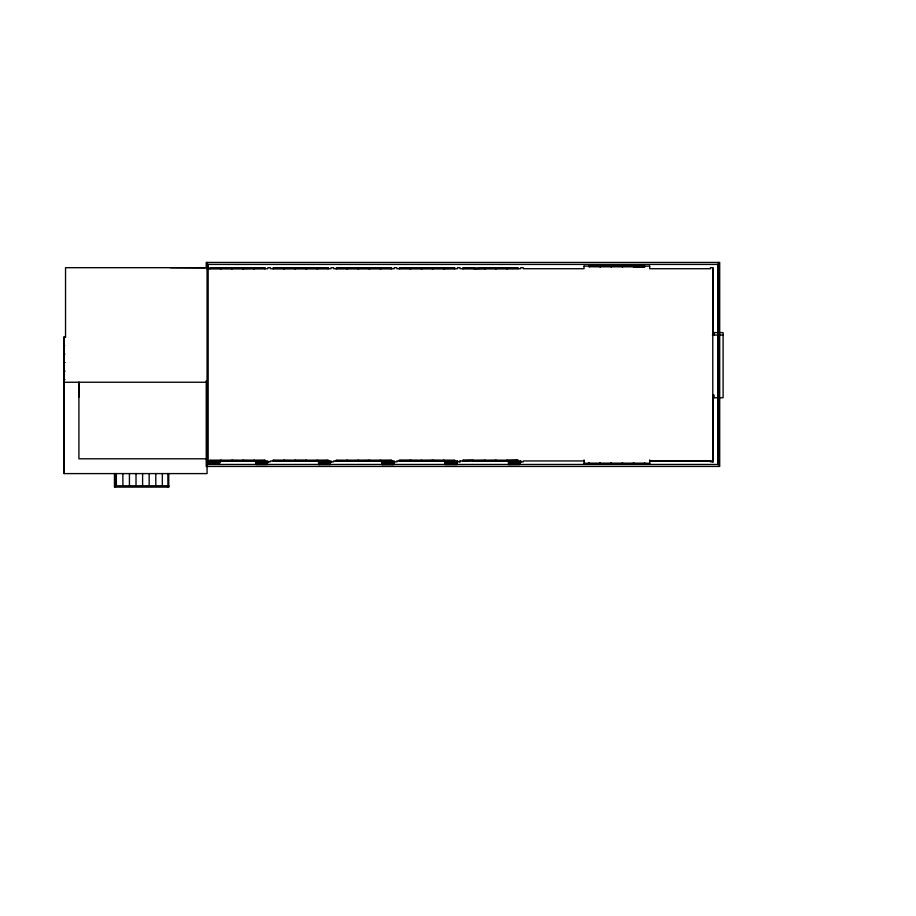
<?xml version="1.0" encoding="UTF-8"?>
<svg xmlns="http://www.w3.org/2000/svg" width="916" height="916" viewBox="0 0 916 916"><rect width="100%" height="100%" fill="white"/><g stroke="black" fill="none" stroke-linecap="round" stroke-linejoin="round"><path stroke-width="1.37" d="M207.062 465.168L207.062 473.595L64.097 473.595L64.12 382.247M78.913 397.04L78.913 382.258L78.913 458.801L207.062 458.801M712.911 459.328L712.831 461.847L712.74 267.69M267.449 462.855L267.953 462.191L267.048 463.519M393.456 463.404L393.972 462.271M457.095 462.191L456.672 463.324M520.506 462.191L520.093 463.324M330.184 463.324L330.55 462.191L330.081 463.324M393.559 463.404L394.143 462.271L393.227 463.404M218.569 463.313L219.256 462.179M219.371 463.267L220.058 462.133L219.371 463.462M267.048 463.324L267.793 462.191L267.735 462.855M456.569 463.324L457.05 462.191M519.773 463.324L520.677 462.191L519.773 463.519M519.99 463.324L520.46 462.191M218.569 463.507L218.821 463.004M329.863 463.519L330.768 462.191L329.313 463.256M456.351 463.519L457.267 462.191L455.802 463.256M218.432 464.298L218.569 461.882M267.129 464.298L266.911 461.607M329.726 461.939L329.726 464.298L319.157 464.332M519.853 464.298L519.635 461.939M208.367 460.988L209.73 461.378M218.706 460.897L217.195 460.988M209.879 460.897L209.638 460.313L265.251 460.313L265.274 461M219.073 464.526L219.233 461.55L207.405 461.595M329.565 464.572L329.726 461.607M393.159 464.652L393.319 461.687L382.064 461.687L382.441 464.652M456.065 464.572L456.214 461.607M256.125 461.435L256.503 460.988L256.102 464.504M382.464 461.069L382.293 464.584L393.319 464.584M391.258 461.08L391.143 460.313M445.565 461L445.405 464.504M508.975 461L508.975 464.572L519.853 464.504L519.853 461.607L508.609 461.607L508.758 464.572M116.321 485.755L116.321 473.503L116.378 485.755L115.279 485.812L167.914 485.755M318.94 461.435L319.318 460.988L318.917 464.504M518.044 461.435L517.712 460.313L507.12 460.691M393.319 464.149L393.09 461.893M584.03 266.144L649.696 266.144M633.551 266.293L644.669 266.293M644.669 266.854L589.068 266.774L589.068 266.144M204.749 267.896L170.422 267.69M210.176 268.342L220.767 268.342M221.294 268.342L231.885 268.342M232.412 268.342L243.003 268.342M243.53 268.342L254.121 268.342M254.659 268.342L265.251 268.342M273.392 268.342L283.983 268.342M284.51 268.342L295.101 268.342M295.628 268.342L306.219 268.342M306.745 268.342L317.337 268.342M317.875 268.342L328.466 268.342M336.607 268.342L347.198 268.342M347.725 268.342L358.316 268.342M358.843 268.342L369.434 268.342M369.961 268.342L380.552 268.342M381.09 268.342L391.682 268.342M399.823 268.342L410.414 268.342M410.94 268.342L421.532 268.342M422.058 268.342L432.65 268.342M433.176 268.342L443.768 268.342M444.306 268.342L454.897 268.342M463.164 268.342L473.755 268.342M484.873 268.342L474.351 268.72L474.282 268.09M485.4 268.342L495.991 268.342M496.529 268.342L507.12 268.342M507.647 268.342L518.238 268.342M210.268 268.491L220.161 268.491M221.386 268.491L231.29 268.491M232.504 268.491L242.408 268.491M253.526 268.491L243.622 268.617M254.751 268.491L264.644 268.491M273.483 268.491L283.376 268.491M284.601 268.491L294.505 268.491M295.719 268.491L305.623 268.491M306.837 268.491L316.741 268.491M317.966 268.491L327.859 268.491M336.699 268.491L346.591 268.491M347.817 268.491L357.721 268.491M358.935 268.491L368.839 268.491M370.053 268.491L379.957 268.491M381.182 268.491L391.075 268.491M399.914 268.491L409.807 268.491M411.032 268.491L420.936 268.491M422.15 268.491L432.054 268.491M433.268 268.491L443.172 268.491M454.29 268.491L444.397 268.617M463.256 268.491L473.16 268.491M474.374 268.491L484.278 268.491M485.491 268.491L495.396 268.491M496.621 268.491L506.514 268.491M507.739 268.491L517.643 268.491M207.062 268.72L267.827 268.72L267.827 267.69L270.403 267.69L270.403 268.72L331.042 268.72L331.042 267.69L333.619 267.69L333.619 268.72L394.258 268.72L394.258 267.69L396.834 267.69L396.834 268.72L457.473 268.72L457.473 267.69L460.05 267.69L460.05 268.72L520.689 268.72L520.689 267.69L523.265 267.69L523.265 268.72L584.03 268.72L584.03 266.132M712.831 332.588L723.102 332.588L723.102 397.739L712.831 397.739M712.396 335.038L723.102 335.038M65.54 336.962L63.994 336.962L63.994 461.332M63.914 345.618L64.704 345.618M63.914 353.897L64.704 353.897M63.914 354.16L64.704 354.16M63.914 362.45L64.704 362.45M63.994 362.576L64.704 362.576M63.914 362.713L64.704 362.713M63.914 370.991L64.704 370.991M63.994 371.129L64.704 371.129M63.914 371.255L64.704 371.255M63.914 379.533L64.704 379.533M63.994 379.671L64.704 379.671M63.994 382.247L207.062 382.247M712.831 395.151L714.091 395.151L714.091 397.739M210.245 460.542L220.138 460.542M221.363 460.542L231.267 460.542M232.481 460.416L242.385 460.542M243.61 460.416L253.503 460.542M254.728 460.542L264.621 460.416M273.46 460.416L283.353 460.542M284.578 460.416L294.483 460.542M295.696 460.416L305.6 460.416M306.826 460.542L316.718 460.542M317.944 460.542L327.836 460.416M336.676 460.542L346.569 460.542M347.794 460.542L357.698 460.542M358.912 460.542L368.816 460.416M370.041 460.542L379.934 460.542M381.159 460.542L391.052 460.416M399.891 460.416L409.784 460.416M411.009 460.416L420.913 460.542M422.127 460.542L432.031 460.416M433.257 460.416L443.149 460.542M444.375 460.542L454.267 460.542M463.233 460.416L473.137 460.542M474.351 460.542L484.255 460.416M485.48 460.542L495.373 460.416M496.598 460.542L506.491 460.542M507.716 460.416L517.62 460.416M209.638 460.691L220.229 460.691M220.767 460.691L231.359 460.691M231.885 460.691L242.477 460.691M243.003 460.691L253.595 460.691M254.121 460.691L264.713 460.691M272.853 460.691L283.445 460.691M283.983 460.691L294.574 460.691M295.101 460.691L305.692 460.691M306.219 460.691L316.81 460.691M317.337 460.691L327.928 460.691M336.069 460.691L346.66 460.691M347.198 460.691L357.79 460.691M358.316 460.691L368.908 460.691M369.434 460.691L380.025 460.691M380.552 460.691L391.143 460.691M399.284 460.691L409.876 460.691M410.414 460.691L421.005 460.691M421.532 460.691L432.123 460.691M432.65 460.691L443.241 460.691M443.768 460.691L454.359 460.691M462.637 460.691L473.16 460.313L473.228 460.954M473.755 460.691L484.346 460.691M484.873 460.691L495.464 460.691M495.991 460.691L506.582 460.691M649.719 460.908L710.461 460.908L710.461 461.847L712.911 461.847L712.911 396.971M457.519 460.954L396.834 460.954L396.834 461.847L394.258 461.847L394.258 460.954L333.619 460.954L333.619 461.847L331.042 461.847L331.042 460.954L270.369 460.954L270.403 461.847L267.781 461.847L267.827 460.954L207.062 460.954L207.062 267.69L65.54 267.69L65.54 337.409M457.473 460.954L457.473 461.847L460.05 461.847L459.981 460.954L520.723 460.954L520.723 461.847L523.265 461.847L523.265 460.954L584.03 460.954M649.696 460.954L712.911 460.954M207.646 461.779L218.993 461.733M329.703 461.779L319.157 461.779L319.169 464.572M382.304 461.87L393.079 461.87M445.405 464.103L445.05 461.813L456.191 461.779L456.191 464.332L445.645 464.332L445.645 461.779M508.472 464.252L508.472 461.813L519.612 461.779M318.562 461.973L318.562 464.206M382.293 462.03L381.926 464.298M208.276 462.088L218.248 462.202M256.755 462.088L266.212 462.088L266.212 464.034L256.972 464.034L256.972 462.088M446.058 462.088L455.515 462.088L455.515 464.034L446.275 464.034L446.275 462.088M509.479 462.088L518.925 462.088L518.925 464.034L509.697 464.034L509.697 462.088M209.134 462.317L218.248 462.431M329.313 462.431L330.081 462.408M383.22 462.34L392.334 462.34M455.458 462.374L446.344 462.374L455.458 462.603M456.569 462.431L455.802 462.431L455.802 463.679L456.569 463.679M518.868 462.374L509.754 462.374L518.868 462.603M209.134 462.546L218.248 462.546M383.22 462.569L392.334 462.569M209.134 462.66L218.248 462.66M257.03 462.717L266.155 462.717M319.844 462.832L328.97 462.717M383.22 462.683L392.334 462.798L383.22 462.912M446.344 462.832L455.458 462.717M509.754 462.832L518.868 462.717M209.134 462.901L218.248 462.901M257.03 462.946L266.155 462.946L257.03 463.187M319.844 462.946L328.97 462.946M446.344 462.946L455.458 462.946L446.344 463.187M509.754 462.946L518.868 462.946M209.134 463.13L218.248 463.13M319.844 463.187L328.97 463.187M329.313 463.061L329.943 463.118M383.22 463.153L392.334 463.027M455.802 463.061L456.431 463.118M509.754 463.187L518.868 463.187M209.134 463.244L218.248 463.244M257.03 463.301L266.155 463.301M319.844 463.301L328.97 463.301M446.344 463.301L455.458 463.301M509.754 463.301L518.868 463.301M584.03 463.404L649.719 463.404M209.134 463.588L218.248 463.588M219.233 463.576L219.096 462.42M257.03 463.416L266.155 463.416M319.844 463.416L328.97 463.416M446.344 463.416L455.458 463.416M509.754 463.416L518.868 463.53M209.134 463.714L218.248 463.714M257.03 463.759L266.155 463.645M319.844 463.759L328.97 463.645M329.313 463.679L330.081 463.679M383.22 463.725L392.334 463.725M446.344 463.645L455.458 463.645M509.754 463.645L518.868 463.759M209.077 463.988L218.306 463.988L218.306 462.042L209.077 462.042L209.077 463.988L209.134 462.088M257.03 463.874L266.155 463.874M319.844 463.874L328.97 463.874M383.22 463.965L392.334 463.965M446.344 463.874L455.458 463.874M509.754 463.874L518.868 463.874M255.747 464.275L255.747 461.813L266.888 461.779L266.888 464.332L256.343 464.332L256.343 461.779M712.831 397.613L712.911 461.847M718.43 262.434L718.43 465.11M714.091 332.588L714.091 335.038M712.911 333.367L712.911 267.69L710.461 267.69L710.461 268.72L649.696 268.72L649.696 266.132M649.719 459.912L649.696 463.53L584.03 463.53L584.03 459.912M644.669 266.212L644.669 266.922L633.551 266.922L633.551 266.144M644.669 462.901L644.669 463.599L600.186 463.599L600.186 462.82M644.498 266.144L644.498 266.922M644.498 462.901L644.498 463.679M633.723 266.144L633.723 266.922M633.723 462.901L633.723 463.679M633.551 462.901L633.551 463.599M633.38 266.854L633.38 266.064L622.605 266.064L622.605 266.854M633.38 462.901L633.38 463.679M622.605 462.901L622.605 463.679M622.25 266.854L622.25 266.064L611.476 266.064L611.476 266.854M622.25 462.901L622.25 463.679M611.476 462.901L611.476 463.679M611.304 266.144L611.304 266.854M611.304 462.901L611.304 463.599M611.132 266.854L611.132 266.064L600.358 266.064L600.358 266.774M611.132 462.901L611.132 463.679M600.358 462.901L600.358 463.679M600.186 266.144L600.186 266.774M600.014 266.774L600.014 266.064L589.24 266.064L589.24 266.854M600.014 462.82L600.014 463.599L589.24 463.599L589.24 462.82M589.068 462.82L589.068 463.53M520.689 460.954L520.689 461.847M519.635 461.607L519.612 464.332L509.067 464.332L509.067 461.779M518.238 268.72L518.238 268.09L462.637 268.09L462.637 268.72M518.238 460.954L518.238 460.313L462.637 460.313L462.637 460.954M518.353 462.088L518.353 464.034M517.712 268.09L517.643 268.342M517.769 462.088L517.769 464.034M517.197 462.088L517.197 464.034M516.624 462.088L516.624 464.034M516.04 462.088L516.04 464.034M515.468 462.088L515.468 464.034M514.884 462.088L514.884 464.034M514.311 462.088L514.311 464.034M513.739 462.088L513.739 464.034M513.155 462.088L513.155 464.034M512.582 462.088L512.582 464.034M511.998 462.088L511.998 464.034M511.426 462.088L511.426 464.034M510.842 464.034L510.842 462.088L510.785 463.874M507.647 268.09L507.647 268.72M507.716 460.313L507.647 460.954M507.12 268.09L507.12 268.72M507.12 460.313L507.12 460.954M506.582 268.09L506.514 268.72M506.582 460.313L506.582 460.954M496.529 268.09L496.529 268.72M496.598 460.313L496.529 460.954M495.991 268.09L495.991 268.72M495.991 460.313L495.991 460.954M495.464 268.09L495.464 268.72M495.464 460.313L495.464 460.954M485.4 268.09L485.4 268.72M485.4 460.313L485.4 460.954M484.873 268.09L484.873 268.72M484.873 460.313L484.873 460.954M484.346 268.09L484.346 268.72M484.346 460.313L484.346 460.954M474.351 460.691L474.282 460.954M473.755 268.09L473.755 268.72M473.755 460.313L473.755 460.954M473.228 268.09L473.16 268.342M463.164 268.09L463.164 268.72M463.164 460.313L463.164 460.954M460.05 460.954L460.05 461.847M455.973 461.675L455.973 464.332M454.897 268.72L454.897 268.09L399.284 268.09L399.284 268.72M454.897 460.954L454.897 460.313L399.284 460.313L399.284 460.954M454.943 462.088L454.943 464.034M454.359 268.09L454.359 268.72M454.359 460.313L454.473 461.435M454.359 462.088L454.359 464.034M454.302 462.133L454.302 463.874M453.786 462.088L453.786 464.034M453.729 462.133L453.729 463.874M453.202 462.088L453.202 464.034M453.145 462.133L453.145 463.874M452.63 464.034L452.63 462.088L452.573 463.874M452.057 464.034L452.057 462.088L451.989 463.874M451.474 464.034L451.474 462.088L451.416 463.874M450.901 464.034L450.901 462.088L450.844 463.874M450.317 464.034L450.317 462.088L450.26 463.874M449.745 464.034L449.745 462.088L449.687 463.874M449.161 464.034L449.161 462.088L449.103 463.874M448.588 464.034L448.588 462.088L448.531 463.874M448.016 464.034L448.016 462.088L447.958 463.874M447.489 462.133L447.489 463.874M447.432 462.088L447.432 464.034M446.916 462.133L446.916 463.874M446.859 462.088L446.859 464.034M446.344 462.133L446.344 464M444.306 268.09L444.306 268.72M444.306 460.313L444.306 460.954M443.768 268.09L443.768 268.72M443.768 460.313L443.768 460.954M443.241 268.09L443.241 268.72M443.241 460.313L443.241 460.954M433.176 268.09L433.257 268.72M433.176 460.313L433.176 460.954M432.65 268.09L432.65 268.72M432.65 460.313L432.65 460.954M432.123 268.09L432.123 268.72M432.123 460.313L432.123 460.954M422.058 268.09L422.058 268.72M422.127 460.313L422.058 460.954M421.532 268.09L421.532 268.72M421.532 460.313L421.532 460.954M421.005 268.09L421.005 268.72M421.005 460.313L421.005 460.954M410.94 268.09L410.94 268.72M410.94 460.313L410.94 460.954M410.414 268.09L410.414 268.72M410.414 460.313L410.414 460.954M409.876 268.09L409.876 268.72M409.876 460.313L409.876 460.954M399.823 268.09L399.823 268.72M399.823 460.313L399.823 460.954M393.926 462.271L393.926 462.935M393.09 461.687L393.079 464.412M391.819 462.179L391.819 464.126M391.682 268.72L391.682 268.09L336.069 268.09L336.069 268.72M391.682 460.954L391.682 460.313L336.069 460.313L336.069 460.954M391.143 268.09L391.143 268.72M391.235 462.179L391.235 464.126M390.663 462.179L390.663 464.126M390.079 462.179L390.079 464.126M389.506 462.179L389.506 464.126M388.934 462.179L388.934 464.126M388.35 462.179L388.35 464.126M387.777 462.179L387.777 464.126M387.193 462.179L387.193 464.126M386.621 462.179L386.621 464.126M386.048 464.126L386.048 462.179L385.98 463.965M385.464 464.126L385.464 462.179L385.407 463.965M384.892 464.126L384.892 462.179L384.835 463.965M384.308 464.126L384.308 462.179L384.251 463.965M383.735 464.126L383.735 462.179L383.678 464.08M382.522 461.87L382.522 464.412M381.09 268.09L381.159 268.72M381.09 460.313L381.09 460.954M380.552 268.09L380.552 268.72M380.552 460.313L380.552 460.954M380.025 268.09L379.957 268.72M379.957 460.313L380.025 460.954M369.961 268.09L369.961 268.72M370.041 460.313L369.961 460.954M369.434 268.09L369.434 268.72M369.434 460.313L369.434 460.954M368.908 268.09L368.908 268.72M368.839 460.313L368.908 460.954M358.843 268.09L358.843 268.72M358.843 460.313L358.843 460.954M358.316 268.09L358.316 268.72M358.316 460.313L358.316 460.954M357.79 268.09L357.79 268.72M357.79 460.313L357.79 460.954M347.725 268.09L347.794 268.72M347.794 460.313L347.725 460.954M347.198 268.09L347.198 268.72M347.198 460.313L347.198 460.954M346.66 268.09L346.591 268.72M346.66 460.313L346.66 460.954M336.607 268.09L336.607 268.72M336.676 460.313L336.607 460.954M329.531 462.431L329.531 463.679M329.485 461.675L329.485 464.332M328.466 268.72L328.466 268.09L272.853 268.09L272.853 268.72M328.466 460.954L328.466 460.313L272.853 460.313L272.853 460.954M328.443 462.088L328.443 464.034M327.928 268.09L327.859 268.72M327.928 460.313L327.871 461.435M327.871 462.088L327.871 464.034M327.287 462.088L327.287 464.034M326.714 462.088L326.714 464.034M326.142 462.088L326.142 464.034M325.558 462.088L325.558 464.034M324.985 462.088L324.985 464.034M324.401 462.088L324.401 464.034M323.829 462.088L323.829 464.034M323.772 462.133L323.772 463.874M323.256 462.088L323.256 464.034M323.188 462.133L323.188 463.874M322.672 464.034L322.672 462.088L322.615 463.874M322.1 464.034L322.1 462.088L322.043 463.874M321.516 464.034L321.516 462.088L321.459 463.874M320.944 464.034L320.944 462.088L320.886 463.874M317.875 268.09L317.875 268.72M317.944 460.313L317.875 460.954M317.337 268.09L317.337 268.72M317.337 460.313L317.337 460.954M316.81 268.09L316.741 268.72M316.81 460.313L316.81 460.954M306.745 268.09L306.745 268.72M306.745 460.313L306.745 460.954M306.219 268.09L306.219 268.72M306.219 460.313L306.219 460.954M305.692 268.09L305.692 268.72M305.692 460.313L305.692 460.954M295.628 268.09L295.628 268.72M295.628 460.313L295.628 460.954M295.101 268.09L295.101 268.72M295.101 460.313L295.101 460.954M294.574 268.09L294.574 268.72M294.505 460.313L294.574 460.954M284.51 268.09L284.51 268.72M284.51 460.313L284.51 460.954M283.983 268.09L283.983 268.72M283.983 460.313L283.983 460.954M283.445 268.09L283.376 268.72M283.445 460.313L283.445 460.954M273.392 268.09L273.392 268.72M273.392 460.313L273.392 460.954M265.629 462.088L265.629 464.034M265.251 268.72L265.251 268.09L209.638 268.09L209.638 268.72M265.056 462.088L265.056 464.034M264.999 462.133L264.999 463.874M264.713 268.09L264.644 268.72M264.713 460.313L264.713 460.954M264.472 462.088L264.472 464.034M264.415 462.133L264.415 463.874M263.9 462.088L263.9 464.034M263.842 462.133L263.842 463.874M263.327 462.088L263.327 464.034M263.27 462.133L263.27 463.874M262.743 462.088L262.743 464.034M262.686 462.133L262.686 463.874M262.171 462.088L262.171 464.034M262.113 462.133L262.113 463.874M261.587 462.088L261.587 464.034M261.529 462.133L261.529 463.874M261.014 462.088L261.014 464.034M260.957 462.133L260.957 463.874M260.442 462.088L260.442 464.034M260.373 462.133L260.373 463.874M259.858 462.088L259.858 464.034M259.8 462.133L259.8 463.874M259.285 462.088L259.285 464.034M259.228 462.133L259.228 463.874M258.701 462.088L258.701 464.034M258.644 462.133L258.644 463.874M258.129 462.088L258.129 464.034M258.072 462.133L258.072 463.874M257.614 462.133L257.614 463.874M257.556 462.088L257.556 464.034M257.03 462.133L257.03 464M254.659 268.09L254.659 268.72M254.659 460.313L254.659 460.954M254.121 268.09L254.121 268.72M254.121 460.313L254.121 460.954M253.595 268.09L253.595 268.72M253.595 460.313L253.595 460.954M243.53 268.09L243.53 268.72M243.61 460.313L243.53 460.954M243.003 268.09L243.003 268.72M243.003 460.313L243.003 460.954M242.477 268.09L242.477 268.72M242.477 460.313L242.477 460.954M232.412 268.09L232.481 268.72M232.481 460.313L232.412 460.954M231.885 268.09L231.885 268.72M231.885 460.313L231.885 460.954M231.359 268.09L231.359 268.72M231.29 460.313L231.359 460.954M221.294 268.09L221.294 268.72M221.294 460.313L221.294 460.954M220.767 268.09L220.767 268.72M220.767 460.313L220.767 460.954M220.229 268.09L220.229 268.72M220.229 460.313L220.229 460.954M218.993 461.618L218.993 464.275L208.447 464.275L208.447 461.733M217.733 462.042L217.733 463.988M217.161 462.042L217.161 463.988M217.092 462.088L217.092 463.828M216.577 462.042L216.577 463.988M216.519 462.088L216.519 463.828M216.004 462.042L216.004 463.988M215.947 462.088L215.947 463.828M215.42 462.042L215.42 463.988M215.363 462.088L215.363 463.828M214.848 462.042L214.848 463.988M214.791 462.088L214.791 463.828M214.275 462.042L214.275 463.988M214.207 462.088L214.207 463.828M213.691 462.042L213.691 463.988M213.634 462.088L213.634 463.828M213.119 462.042L213.119 463.988M213.062 462.088L213.062 463.828M212.535 462.042L212.535 463.988M212.478 462.088L212.478 463.828M211.962 462.042L211.962 463.988M211.905 462.088L211.905 463.828M211.378 462.042L211.378 463.988M211.321 462.088L211.321 463.828M210.806 462.042L210.806 463.988M210.749 462.088L210.749 463.828M210.233 462.042L210.233 463.988M210.176 268.09L210.176 268.72M210.176 460.313L210.176 460.954M210.176 462.088L210.176 463.828M209.707 462.088L209.707 463.828M209.649 462.042L209.649 463.988M208.069 461.756L208.069 464.16M207.52 262.434L207.52 269.464M207.52 460.828L207.52 465.11M206.237 268.148L206.237 262.434L719.701 262.434L719.701 466.439L206.237 466.439L206.237 380.838M168.865 485.743L168.83 486.636M168.739 473.526L168.739 487.106L114.454 487.106L114.454 473.526M167.868 473.503L167.914 487.106M162.338 473.503L162.338 485.755M155.8 473.503L155.8 485.755M149.171 473.503L149.171 485.755M142.598 473.503L142.598 485.755M136.015 473.503L136.015 485.755M129.431 473.503L129.431 485.755M122.858 473.503L122.904 485.755M115.279 473.526L115.279 487.106M64.086 336.962L64.12 473.595M267.129 464.504L255.885 464.504L255.885 461.607L267.129 461.607L267.129 464.504M329.943 464.504L318.699 464.504L318.699 461.607L329.943 461.607L329.943 464.504M456.431 464.504L445.187 464.504L445.187 461.607L456.431 461.607L456.431 464.504M717.789 264.415L208.161 264.415L208.161 464.458L717.789 464.458L717.789 264.415M329.027 462.088L319.787 462.088L319.787 464.034L329.027 464.034L329.027 462.088M392.392 462.179L383.163 462.179L383.163 464.126L392.392 464.126L392.392 462.179M266.155 462.374L257.03 462.374L266.155 462.488M328.97 462.374L319.844 462.374L328.97 462.488M392.334 463.382L383.22 463.382L392.334 463.496M510.269 464.034L510.269 462.088L510.212 464M320.371 464.034L320.371 462.088L320.302 464"/></g></svg>
